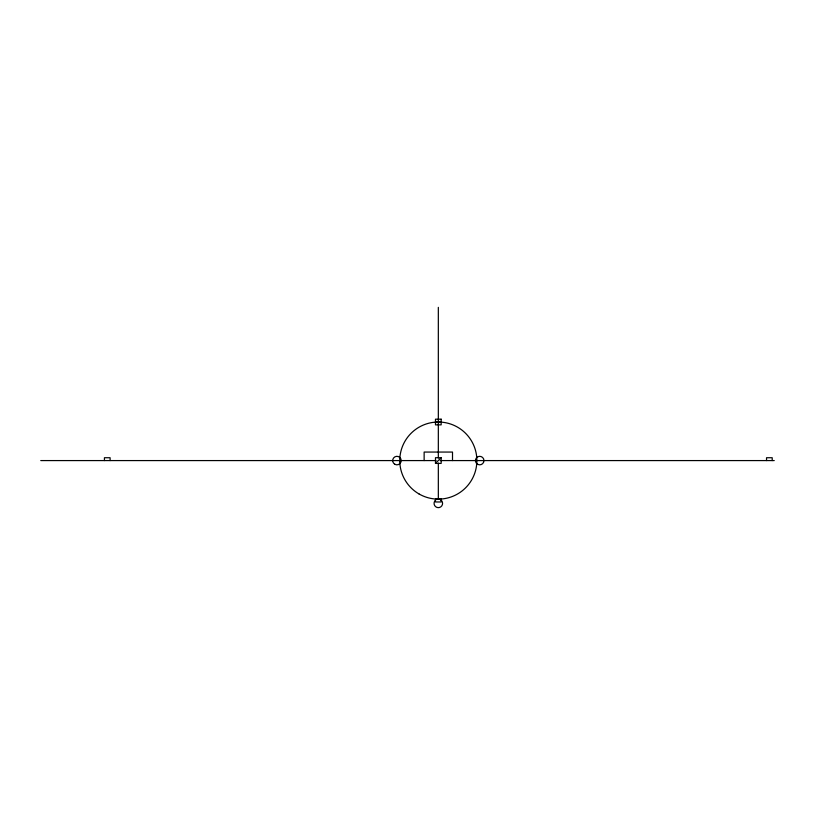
<?xml version="1.0" encoding="UTF-8"?>
<svg xmlns="http://www.w3.org/2000/svg" width="815" height="815" viewBox="0 0 815 815"><rect width="100%" height="100%" fill="white"/><g stroke="black" fill="none" stroke-linecap="round" stroke-linejoin="round"><path stroke-width="1.22" d="M435.485 463.368L441.16 457.694L441.16 463.409L435.485 463.409L435.485 457.694L441.16 457.735M435.485 422.027L441.16 422.027M40.75 460.577L436.045 460.577M440.171 460.577L774.25 460.577M772.212 460.577L772.212 457.735L766.538 457.735L766.538 460.577M452.508 460.577L452.508 452.06L424.136 452.06L424.136 460.577M438.327 307.357L438.327 458.04M438.327 463.063L438.327 499.126M110.106 460.577L110.106 457.735L104.432 457.735L104.432 460.577M440.446 499.697A4.258 4.258 0 0 1 441.812 505.83A4.258 4.258 0 0 1 435.587 506.645A4.258 4.258 0 0 1 435.312 500.379M441.16 419.185L435.485 419.185L435.485 424.86L441.16 424.86L441.16 419.185M441.16 499.126L435.485 499.126L435.485 501.969L441.16 501.969L441.16 499.126M419.042 493.961A38.55 38.55 0 0 0 476.877 460.577A38.55 38.55 0 0 0 419.042 427.192A38.55 38.55 0 0 0 419.042 493.961M477.59 464.265A4.258 4.258 0 0 0 483.967 460.577A4.258 4.258 0 0 0 477.59 456.889A4.258 4.258 0 0 0 477.59 464.265M394.806 464.265A4.258 4.258 0 0 0 401.194 460.577A4.258 4.258 0 0 0 394.806 456.889A4.258 4.258 0 0 0 394.806 464.265"/></g></svg>
